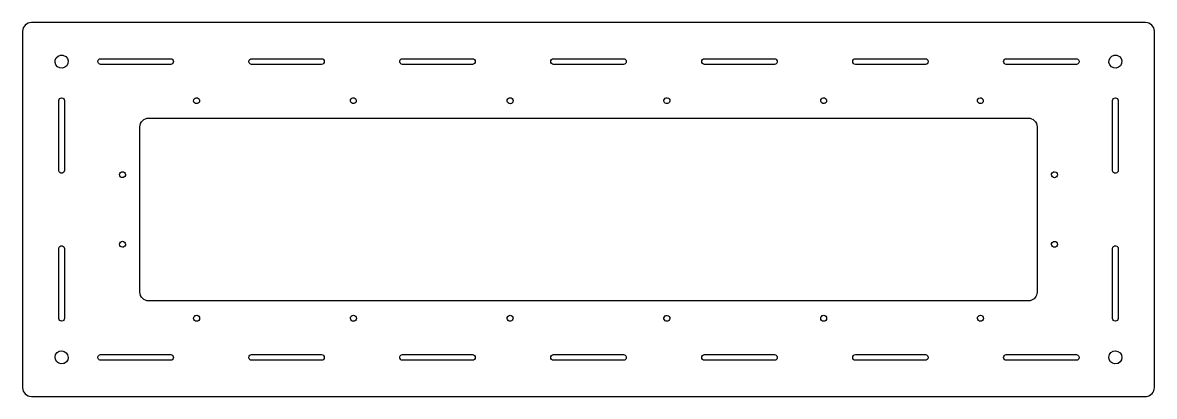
# Model space of a CAD drawing. Header units: millimetres. Extents: x -325 to 325, y -107 to 107.
import ezdxf

# ---------------------------------------------------------------- set-up
doc = ezdxf.new("R2010")
doc.units = ezdxf.units.MM
doc.layers.get('0').update_dxf_attribs({"color": 70})

msp = doc.modelspace()

# ---------------------------------------------------------------- linework, layer by layer
for points in [[(320.398, -107.348, 0.38431182), (324.875, -102.375), (324.875, 102.375, 0.41471696), (319.875, 107.375), (-319.875, 107.375, 0.41471696), (-324.875, 102.375), (-324.875, -102.375, 0.41471696), (-319.875, -107.375), (319.875, -107.375, 0.02644148)], [(-301.341, 88.5665, -38.21007319), (-301.72, 88.668)], [(-281.21, 86.1223, -0.18897542), (-280.123, 86.6454), (-239.877, 86.6454, -0.92782059), (-239.877, 83.3546), (-280.123, 83.3546, -0.62896534)], [(-193.936, 86.5359, -0.07530775), (-193.457, 86.6454), (-153.21, 86.6454, -0.92782059), (-153.21, 83.3546), (-193.457, 83.3546, -0.79683623)], [(-107.695, 86.29, -0.15085408), (-106.79, 86.6454), (-66.5434, 86.6454, -0.9277359), (-66.5434, 83.3546), (-106.79, 83.3546, -0.68063691)], [(21.0287, 83.71, -0.15067196), (20.1233, 83.3546), (-20.1233, 83.3546, -0.9277359), (-20.1233, 86.6454), (20.1233, 86.6454, -0.68174263)], [(107.695, 83.71, -0.15085408), (106.79, 83.3546), (66.5434, 83.3546, -0.9277359), (66.5434, 86.6454), (106.79, 86.6454, -0.68063691)], [(193.936, 83.4641, -0.07530775), (193.457, 83.3546), (153.21, 83.3546, -0.92782059), (153.21, 86.6454), (193.457, 86.6454, -0.79683623)], [(281.21, 83.8777, -0.18897542), (280.123, 83.3546), (239.877, 83.3546, -0.92782059), (239.877, 86.6454), (280.123, 86.6454, -0.62896534)], [(303.659, 88.5665, -38.21007319), (303.28, 88.668)], [(-302.254, 20.8684, -0.43818544), (-304.145, 22.3767), (-304.145, 62.6233, -0.93072543), (-300.855, 62.6233), (-300.855, 22.3767, -0.35006144)], [(-225.549, 60.8911, -27.36122859), (-225.309, 60.8283)], [(-135.549, 60.8911, -27.3612286), (-135.309, 60.8283)], [(-46.1799, 63.7238, -27.38850239), (-46.3455, 63.539)], [(45.8856, 61.0489, -27.37640596), (46.0874, 61.1933)], [(134.451, 60.8911, -27.36122859), (134.691, 60.8283)], [(224.451, 60.8911, -27.36122859), (224.691, 60.8283)], [(302.746, 20.8684, -0.43818544), (300.855, 22.3767), (300.855, 62.6233, -0.93072543), (304.145, 62.6233), (304.145, 22.3767, -0.35006144)], [(253.54, -52.3907, -0.05243106), (252.5, -52.5), (-252.5, -52.5, -0.41466784), (-257.5, -47.5), (-257.5, 47.5, -0.41424663), (-252.5, 52.5), (252.5, 52.5, -0.41466784), (257.5, 47.5), (257.5, -47.5, -0.35412421)], [(-266.951, 18.3911, -27.52289523), (-266.723, 18.4881)], [(266.951, 21.6089, -27.52289523), (266.723, 21.5119)], [(-266.951, -21.6089, -27.52289523), (-266.723, -21.5119)], [(266.951, -18.3911, -27.52289523), (266.723, -18.4881)], [(-302.254, -20.8684, -0.35169314), (-300.855, -22.3767), (-300.855, -62.6233, -0.93072543), (-304.145, -62.6233), (-304.145, -22.3767, -0.43667911)], [(302.746, -20.8684, -0.35169314), (304.145, -22.3767), (304.145, -62.6233, -0.93072543), (300.855, -62.6233), (300.855, -22.3767, -0.43667911)], [(-225.549, -60.8911, -27.52289523), (-225.777, -60.9881)], [(-135.549, -60.8911, -27.52289523), (-135.777, -60.9881)], [(-46.1799, -61.2762, -27.38850239), (-46.3455, -61.461)], [(45.8856, -63.9511, -27.37640596), (46.0874, -63.8067)], [(134.451, -60.8911, -27.52289523), (134.223, -60.9881)], [(224.451, -60.8911, -27.52289523), (224.223, -60.9881)], [(-301.341, -88.5665, -38.51171117), (-300.975, -88.4258)], [(-281.21, -83.8777, -0.18897542), (-280.123, -83.3546), (-239.877, -83.3546, -0.92782059), (-239.877, -86.6454), (-280.123, -86.6454, -0.62896534)], [(-193.936, -83.4641, -0.07530775), (-193.457, -83.3546), (-153.21, -83.3546, -0.92782059), (-153.21, -86.6454), (-193.457, -86.6454, -0.79683623)], [(-107.695, -83.71, -0.15085408), (-106.79, -83.3546), (-66.5434, -83.3546, -0.9277359), (-66.5434, -86.6454), (-106.79, -86.6454, -0.68063691)], [(21.0287, -86.29, -0.15067196), (20.1233, -86.6454), (-20.1233, -86.6454, -0.9277359), (-20.1233, -83.3546), (20.1233, -83.3546, -0.68174263)], [(107.695, -86.29, -0.15085408), (106.79, -86.6454), (66.5434, -86.6454, -0.9277359), (66.5434, -83.3546), (106.79, -83.3546, -0.68063691)], [(193.936, -86.5359, -0.07530775), (193.457, -86.6454), (153.21, -86.6454, -0.92782059), (153.21, -83.3546), (193.457, -83.3546, -0.79683623)], [(281.21, -86.1223, -0.18897542), (280.123, -86.6454), (239.877, -86.6454, -0.92782059), (239.877, -83.3546), (280.123, -83.3546, -0.62896534)], [(303.659, -88.5665, -38.51171118), (304.025, -88.4258)]]:
    msp.add_lwpolyline(points, format="xyb", close=True)

doc.saveas('drawing.dxf')
